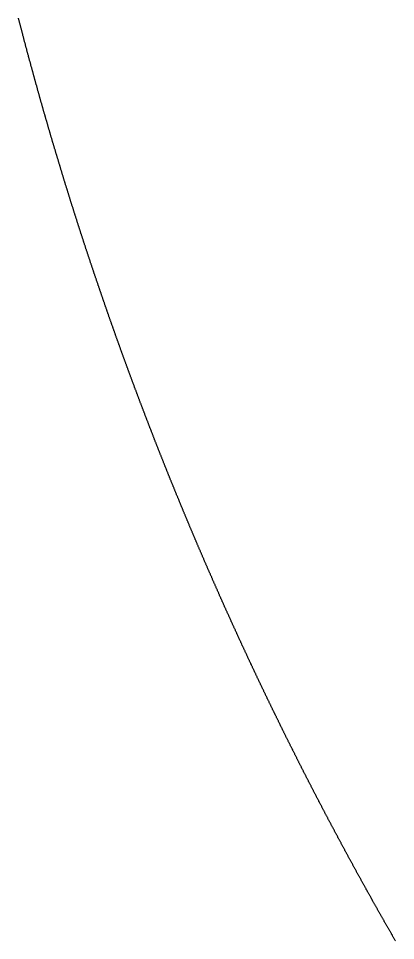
# Model space of a CAD drawing. Header units: metres. Extents: x -42.1 to 42, y -42.1 to 42.
# Drawn here: x -40.77 to -36.47, y -21.06 to -10.54 of the extents above; entities that cross this region are included whole.
import ezdxf

# ---------------------------------------------------------------- set-up
doc = ezdxf.new("R2010")
doc.units = ezdxf.units.M

msp = doc.modelspace()

# ---------------------------------------------------------------- linework, layer by layer
msp.add_lwpolyline([(-36.47, -21.062), (-36.473, -21.056), (-36.477, -21.049), (-36.481, -21.043), (-36.484, -21.037), (-36.488, -21.03), (-36.492, -21.024), (-36.495, -21.018), (-36.499, -21.011), (-36.503, -21.005), (-36.506, -20.998), (-36.51, -20.992), (-36.514, -20.986), (-36.517, -20.979), (-36.521, -20.973), (-36.525, -20.967), (-36.528, -20.96), (-36.532, -20.954), (-36.536, -20.947), (-36.539, -20.941), (-36.543, -20.935), (-36.547, -20.928), (-36.55, -20.922), (-36.554, -20.916), (-36.558, -20.909), (-36.561, -20.903), (-36.565, -20.896), (-36.568, -20.89), (-36.572, -20.884), (-36.576, -20.877), (-36.579, -20.871), (-36.583, -20.865), (-36.587, -20.858), (-36.59, -20.852), (-36.594, -20.845), (-36.598, -20.839), (-36.601, -20.833), (-36.605, -20.826), (-36.608, -20.82), (-36.612, -20.813), (-36.616, -20.807), (-36.619, -20.801), (-36.623, -20.794), (-36.627, -20.788), (-36.63, -20.782), (-36.634, -20.775), (-36.637, -20.769), (-36.641, -20.762), (-36.645, -20.756), (-36.648, -20.75), (-36.652, -20.743), (-36.655, -20.737), (-36.659, -20.73), (-36.663, -20.724), (-36.666, -20.718), (-36.67, -20.711), (-36.674, -20.705), (-36.677, -20.698), (-36.681, -20.692), (-36.684, -20.686), (-36.688, -20.679), (-36.692, -20.673), (-36.695, -20.666), (-36.699, -20.66), (-36.702, -20.654), (-36.706, -20.647), (-36.71, -20.641), (-36.713, -20.634), (-36.717, -20.628), (-36.72, -20.622), (-36.724, -20.615), (-36.727, -20.609), (-36.731, -20.602), (-36.735, -20.596), (-36.738, -20.589), (-36.742, -20.583), (-36.745, -20.577), (-36.749, -20.57), (-36.753, -20.564), (-36.756, -20.557), (-36.76, -20.551), (-36.763, -20.545), (-36.767, -20.538), (-36.77, -20.532), (-36.774, -20.525), (-36.778, -20.519), (-36.781, -20.513), (-36.785, -20.506), (-36.788, -20.5), (-36.792, -20.493), (-36.795, -20.487), (-36.799, -20.48), (-36.803, -20.474), (-36.806, -20.468), (-36.81, -20.461), (-36.813, -20.455), (-36.817, -20.448), (-36.82, -20.442), (-36.824, -20.435), (-36.828, -20.429), (-36.831, -20.423), (-36.835, -20.416), (-36.838, -20.41), (-36.842, -20.403), (-36.845, -20.397), (-36.849, -20.39), (-36.852, -20.384), (-36.856, -20.378), (-36.86, -20.371), (-36.863, -20.365), (-36.867, -20.358), (-36.87, -20.352), (-36.874, -20.345), (-36.877, -20.339), (-36.881, -20.333), (-36.884, -20.326), (-36.888, -20.32), (-36.891, -20.313), (-36.895, -20.307), (-36.898, -20.3), (-36.902, -20.294), (-36.906, -20.288), (-36.909, -20.281), (-36.913, -20.275), (-36.916, -20.268), (-36.92, -20.262), (-36.923, -20.255), (-36.927, -20.249), (-36.93, -20.242), (-36.934, -20.236), (-36.937, -20.23), (-36.941, -20.223), (-36.944, -20.217), (-36.948, -20.21), (-36.951, -20.204), (-36.955, -20.197), (-36.958, -20.191), (-36.962, -20.184), (-36.965, -20.178), (-36.969, -20.172), (-36.972, -20.165), (-36.976, -20.159), (-36.98, -20.152), (-36.983, -20.146), (-36.987, -20.139), (-36.99, -20.133), (-36.994, -20.126), (-36.997, -20.12), (-37.001, -20.113), (-37.004, -20.107), (-37.008, -20.101), (-37.011, -20.094), (-37.015, -20.088), (-37.018, -20.081), (-37.022, -20.075), (-37.025, -20.068), (-37.029, -20.062), (-37.032, -20.055), (-37.036, -20.049), (-37.039, -20.042), (-37.043, -20.036), (-37.046, -20.029), (-37.049, -20.023), (-37.053, -20.017), (-37.056, -20.01), (-37.06, -20.004), (-37.063, -19.997), (-37.067, -19.991), (-37.07, -19.984), (-37.074, -19.978), (-37.077, -19.971), (-37.081, -19.965), (-37.084, -19.958), (-37.088, -19.952), (-37.091, -19.945), (-37.095, -19.939), (-37.098, -19.932), (-37.102, -19.926), (-37.105, -19.919), (-37.109, -19.913), (-37.112, -19.907), (-37.116, -19.9), (-37.119, -19.894), (-37.122, -19.887), (-37.126, -19.881), (-37.129, -19.874), (-37.133, -19.868), (-37.136, -19.861), (-37.14, -19.855), (-37.143, -19.848), (-37.147, -19.842), (-37.15, -19.835), (-37.154, -19.829), (-37.157, -19.822), (-37.161, -19.816), (-37.164, -19.809), (-37.167, -19.803), (-37.171, -19.796), (-37.174, -19.79), (-37.178, -19.783), (-37.181, -19.777), (-37.185, -19.77), (-37.188, -19.764), (-37.192, -19.757), (-37.195, -19.751), (-37.198, -19.744), (-37.202, -19.738), (-37.205, -19.731), (-37.209, -19.725), (-37.212, -19.718), (-37.216, -19.712), (-37.219, -19.706), (-37.222, -19.699), (-37.226, -19.693), (-37.229, -19.686), (-37.233, -19.68), (-37.236, -19.673), (-37.24, -19.667), (-37.243, -19.66), (-37.246, -19.654), (-37.25, -19.647), (-37.253, -19.641), (-37.257, -19.634), (-37.26, -19.628), (-37.264, -19.621), (-37.267, -19.615), (-37.27, -19.608), (-37.274, -19.602), (-37.277, -19.595), (-37.281, -19.589), (-37.284, -19.582), (-37.287, -19.575), (-37.291, -19.569), (-37.294, -19.562), (-37.298, -19.556), (-37.301, -19.549), (-37.304, -19.543), (-37.308, -19.536), (-37.311, -19.53), (-37.315, -19.523), (-37.318, -19.517), (-37.321, -19.51), (-37.325, -19.504), (-37.328, -19.497), (-37.332, -19.491), (-37.335, -19.484), (-37.338, -19.478), (-37.342, -19.471), (-37.345, -19.465), (-37.349, -19.458), (-37.352, -19.452), (-37.355, -19.445), (-37.359, -19.439), (-37.362, -19.432), (-37.366, -19.426), (-37.369, -19.419), (-37.372, -19.413), (-37.376, -19.406), (-37.379, -19.4), (-37.382, -19.393), (-37.386, -19.387), (-37.389, -19.38), (-37.393, -19.374), (-37.396, -19.367), (-37.399, -19.36), (-37.403, -19.354), (-37.406, -19.347), (-37.409, -19.341), (-37.413, -19.334), (-37.416, -19.328), (-37.42, -19.321), (-37.423, -19.315), (-37.426, -19.308), (-37.43, -19.302), (-37.433, -19.295), (-37.436, -19.289), (-37.44, -19.282), (-37.443, -19.276), (-37.446, -19.269), (-37.45, -19.263), (-37.453, -19.256), (-37.456, -19.249), (-37.46, -19.243), (-37.463, -19.236), (-37.467, -19.23), (-37.47, -19.223), (-37.473, -19.217), (-37.477, -19.21), (-37.48, -19.204), (-37.483, -19.197), (-37.487, -19.191), (-37.49, -19.184), (-37.493, -19.178), (-37.497, -19.171), (-37.5, -19.164), (-37.503, -19.158), (-37.507, -19.151), (-37.51, -19.145), (-37.513, -19.138), (-37.517, -19.132), (-37.52, -19.125), (-37.523, -19.119), (-37.527, -19.112), (-37.53, -19.106), (-37.533, -19.099), (-37.537, -19.092), (-37.54, -19.086), (-37.543, -19.079), (-37.547, -19.073), (-37.55, -19.066), (-37.553, -19.06), (-37.557, -19.053), (-37.56, -19.047), (-37.563, -19.04), (-37.567, -19.033), (-37.57, -19.027), (-37.573, -19.02), (-37.576, -19.014), (-37.58, -19.007), (-37.583, -19.001), (-37.586, -18.994), (-37.59, -18.988), (-37.593, -18.981), (-37.596, -18.974), (-37.6, -18.968), (-37.603, -18.961), (-37.606, -18.955), (-37.61, -18.948), (-37.613, -18.942), (-37.616, -18.935), (-37.619, -18.928), (-37.623, -18.922), (-37.626, -18.915), (-37.629, -18.909), (-37.633, -18.902), (-37.636, -18.896), (-37.639, -18.889), (-37.642, -18.883), (-37.646, -18.876), (-37.649, -18.869), (-37.652, -18.863), (-37.656, -18.856), (-37.659, -18.85), (-37.662, -18.843), (-37.665, -18.837), (-37.669, -18.83), (-37.672, -18.823), (-37.675, -18.817), (-37.679, -18.81), (-37.682, -18.804), (-37.685, -18.797), (-37.688, -18.791), (-37.692, -18.784), (-37.695, -18.777), (-37.698, -18.771), (-37.701, -18.764), (-37.705, -18.758), (-37.708, -18.751), (-37.711, -18.744), (-37.715, -18.738), (-37.718, -18.731), (-37.721, -18.725), (-37.724, -18.718), (-37.728, -18.712), (-37.731, -18.705), (-37.734, -18.698), (-37.737, -18.692), (-37.741, -18.685), (-37.744, -18.679), (-37.747, -18.672), (-37.75, -18.665), (-37.754, -18.659), (-37.757, -18.652), (-37.76, -18.646), (-37.763, -18.639), (-37.767, -18.633), (-37.77, -18.626), (-37.773, -18.619), (-37.776, -18.613), (-37.78, -18.606), (-37.783, -18.6), (-37.786, -18.593), (-37.789, -18.586), (-37.793, -18.58), (-37.796, -18.573), (-37.799, -18.567), (-37.802, -18.56), (-37.805, -18.553), (-37.809, -18.547), (-37.812, -18.54), (-37.815, -18.534), (-37.818, -18.527), (-37.822, -18.52), (-37.825, -18.514), (-37.828, -18.507), (-37.831, -18.501), (-37.834, -18.494), (-37.838, -18.487), (-37.841, -18.481), (-37.844, -18.474), (-37.847, -18.468), (-37.851, -18.461), (-37.854, -18.454), (-37.857, -18.448), (-37.86, -18.441), (-37.863, -18.435), (-37.867, -18.428), (-37.87, -18.421), (-37.873, -18.415), (-37.876, -18.408), (-37.879, -18.402), (-37.883, -18.395), (-37.886, -18.388), (-37.889, -18.382), (-37.892, -18.375), (-37.895, -18.368), (-37.899, -18.362), (-37.902, -18.355), (-37.905, -18.349), (-37.908, -18.342), (-37.911, -18.335), (-37.915, -18.329), (-37.918, -18.322), (-37.921, -18.316), (-37.924, -18.309), (-37.927, -18.302), (-37.931, -18.296), (-37.934, -18.289), (-37.937, -18.282), (-37.94, -18.276), (-37.943, -18.269), (-37.946, -18.263), (-37.95, -18.256), (-37.953, -18.249), (-37.956, -18.243), (-37.959, -18.236), (-37.962, -18.229), (-37.966, -18.223), (-37.969, -18.216), (-37.972, -18.21), (-37.975, -18.203), (-37.978, -18.196), (-37.981, -18.19), (-37.985, -18.183), (-37.988, -18.176), (-37.991, -18.17), (-37.994, -18.163), (-37.997, -18.157), (-38, -18.15), (-38.004, -18.143), (-38.007, -18.137), (-38.01, -18.13), (-38.013, -18.123), (-38.016, -18.117), (-38.019, -18.11), (-38.022, -18.104), (-38.026, -18.097), (-38.029, -18.09), (-38.032, -18.084), (-38.035, -18.077), (-38.038, -18.07), (-38.041, -18.064), (-38.045, -18.057), (-38.048, -18.05), (-38.051, -18.044), (-38.054, -18.037), (-38.057, -18.031), (-38.06, -18.024), (-38.063, -18.017), (-38.067, -18.011), (-38.07, -18.004), (-38.073, -17.997), (-38.076, -17.991), (-38.079, -17.984), (-38.082, -17.977), (-38.085, -17.971), (-38.088, -17.964), (-38.092, -17.957), (-38.095, -17.951), (-38.098, -17.944), (-38.101, -17.937), (-38.104, -17.931), (-38.107, -17.924), (-38.11, -17.918), (-38.113, -17.911), (-38.117, -17.904), (-38.12, -17.898), (-38.123, -17.891), (-38.126, -17.884), (-38.129, -17.878), (-38.132, -17.871), (-38.135, -17.864), (-38.138, -17.858), (-38.141, -17.851), (-38.145, -17.844), (-38.148, -17.838), (-38.151, -17.831), (-38.154, -17.824), (-38.157, -17.818), (-38.16, -17.811), (-38.163, -17.804), (-38.166, -17.798), (-38.169, -17.791), (-38.172, -17.784), (-38.176, -17.778), (-38.179, -17.771), (-38.182, -17.764), (-38.185, -17.758), (-38.188, -17.751), (-38.191, -17.744), (-38.194, -17.738), (-38.197, -17.731), (-38.2, -17.724), (-38.203, -17.718), (-38.206, -17.711), (-38.21, -17.704), (-38.213, -17.698), (-38.216, -17.691), (-38.222, -17.678), (-38.225, -17.671), (-38.228, -17.664), (-38.231, -17.658), (-38.234, -17.651), (-38.237, -17.644), (-38.24, -17.638), (-38.243, -17.631), (-38.246, -17.624), (-38.25, -17.618), (-38.253, -17.611), (-38.256, -17.604), (-38.259, -17.598), (-38.262, -17.591), (-38.265, -17.584), (-38.268, -17.578), (-38.271, -17.571), (-38.274, -17.564), (-38.277, -17.558), (-38.28, -17.551), (-38.283, -17.544), (-38.286, -17.538), (-38.289, -17.531), (-38.292, -17.524), (-38.295, -17.517), (-38.299, -17.511), (-38.302, -17.504), (-38.305, -17.497), (-38.308, -17.491), (-38.311, -17.484), (-38.314, -17.477), (-38.317, -17.471), (-38.32, -17.464), (-38.323, -17.457), (-38.326, -17.451), (-38.329, -17.444), (-38.332, -17.437), (-38.335, -17.431), (-38.338, -17.424), (-38.341, -17.417), (-38.344, -17.41), (-38.347, -17.404), (-38.35, -17.397), (-38.353, -17.39), (-38.356, -17.384), (-38.359, -17.377), (-38.362, -17.37), (-38.365, -17.364), (-38.368, -17.357), (-38.371, -17.35), (-38.374, -17.343), (-38.377, -17.337), (-38.38, -17.33), (-38.383, -17.323), (-38.387, -17.317), (-38.39, -17.31), (-38.393, -17.303), (-38.396, -17.297), (-38.399, -17.29), (-38.402, -17.283), (-38.405, -17.276), (-38.408, -17.27), (-38.411, -17.263), (-38.414, -17.256), (-38.417, -17.25), (-38.42, -17.243), (-38.423, -17.236), (-38.426, -17.229), (-38.429, -17.223), (-38.432, -17.216), (-38.435, -17.209), (-38.438, -17.203), (-38.441, -17.196), (-38.444, -17.189), (-38.447, -17.183), (-38.45, -17.176), (-38.453, -17.169), (-38.456, -17.162), (-38.459, -17.156), (-38.462, -17.149), (-38.465, -17.142), (-38.468, -17.136), (-38.471, -17.129), (-38.474, -17.122), (-38.477, -17.115), (-38.479, -17.109), (-38.482, -17.102), (-38.485, -17.095), (-38.488, -17.089), (-38.491, -17.082), (-38.494, -17.075), (-38.497, -17.068), (-38.5, -17.062), (-38.503, -17.055), (-38.506, -17.048), (-38.509, -17.041), (-38.512, -17.035), (-38.515, -17.028), (-38.518, -17.021), (-38.521, -17.015), (-38.524, -17.008), (-38.527, -17.001), (-38.53, -16.994), (-38.533, -16.988), (-38.536, -16.981), (-38.539, -16.974), (-38.542, -16.967), (-38.545, -16.961), (-38.548, -16.954), (-38.551, -16.947), (-38.554, -16.941), (-38.557, -16.934), (-38.56, -16.927), (-38.562, -16.92), (-38.565, -16.914), (-38.568, -16.907), (-38.571, -16.9), (-38.574, -16.893), (-38.577, -16.887), (-38.58, -16.88), (-38.583, -16.873), (-38.586, -16.866), (-38.589, -16.86), (-38.592, -16.853), (-38.595, -16.846), (-38.598, -16.84), (-38.601, -16.833), (-38.604, -16.826), (-38.607, -16.819), (-38.609, -16.813), (-38.612, -16.806), (-38.615, -16.799), (-38.618, -16.792), (-38.621, -16.786), (-38.624, -16.779), (-38.627, -16.772), (-38.63, -16.765), (-38.633, -16.759), (-38.636, -16.752), (-38.639, -16.745), (-38.642, -16.738), (-38.645, -16.732), (-38.647, -16.725), (-38.65, -16.718), (-38.653, -16.711), (-38.656, -16.705), (-38.659, -16.698), (-38.662, -16.691), (-38.665, -16.684), (-38.668, -16.678), (-38.671, -16.671), (-38.674, -16.664), (-38.677, -16.657), (-38.679, -16.651), (-38.682, -16.644), (-38.685, -16.637), (-38.688, -16.63), (-38.691, -16.624), (-38.694, -16.617), (-38.697, -16.61), (-38.7, -16.603), (-38.703, -16.597), (-38.706, -16.59), (-38.708, -16.583), (-38.711, -16.576), (-38.714, -16.57), (-38.717, -16.563), (-38.72, -16.556), (-38.723, -16.549), (-38.726, -16.543), (-38.729, -16.536), (-38.731, -16.529), (-38.734, -16.522), (-38.737, -16.515), (-38.74, -16.509), (-38.743, -16.502), (-38.746, -16.495), (-38.749, -16.488), (-38.752, -16.482), (-38.754, -16.475), (-38.757, -16.468), (-38.76, -16.461), (-38.763, -16.455), (-38.766, -16.448), (-38.769, -16.441), (-38.772, -16.434), (-38.775, -16.428), (-38.777, -16.421), (-38.78, -16.414), (-38.783, -16.407), (-38.786, -16.4), (-38.789, -16.394), (-38.792, -16.387), (-38.795, -16.38), (-38.797, -16.373), (-38.8, -16.367), (-38.803, -16.36), (-38.806, -16.353), (-38.809, -16.346), (-38.812, -16.339), (-38.814, -16.333), (-38.817, -16.326), (-38.82, -16.319), (-38.823, -16.312), (-38.826, -16.306), (-38.829, -16.299), (-38.832, -16.292), (-38.834, -16.285), (-38.837, -16.278), (-38.84, -16.272), (-38.843, -16.265), (-38.846, -16.258), (-38.849, -16.251), (-38.851, -16.245), (-38.854, -16.238), (-38.857, -16.231), (-38.86, -16.224), (-38.863, -16.217), (-38.866, -16.211), (-38.868, -16.204), (-38.871, -16.197), (-38.874, -16.19), (-38.877, -16.184), (-38.88, -16.177), (-38.882, -16.17), (-38.885, -16.163), (-38.888, -16.156), (-38.891, -16.15), (-38.894, -16.143), (-38.897, -16.136), (-38.899, -16.129), (-38.902, -16.122), (-38.905, -16.116), (-38.908, -16.109), (-38.911, -16.102), (-38.913, -16.095), (-38.916, -16.088), (-38.919, -16.082), (-38.922, -16.075), (-38.925, -16.068), (-38.927, -16.061), (-38.93, -16.054), (-38.933, -16.048), (-38.936, -16.041), (-38.939, -16.034), (-38.941, -16.027), (-38.944, -16.02), (-38.947, -16.014), (-38.95, -16.007), (-38.952, -16), (-38.955, -15.993), (-38.958, -15.986), (-38.961, -15.98), (-38.964, -15.973), (-38.966, -15.966), (-38.969, -15.959), (-38.972, -15.952), (-38.975, -15.946), (-38.978, -15.939), (-38.98, -15.932), (-38.983, -15.925), (-38.986, -15.918), (-38.989, -15.912), (-38.991, -15.905), (-38.994, -15.898), (-38.997, -15.891), (-39, -15.884), (-39.002, -15.878), (-39.005, -15.871), (-39.008, -15.864), (-39.011, -15.857), (-39.014, -15.85), (-39.016, -15.844), (-39.019, -15.837), (-39.022, -15.83), (-39.025, -15.823), (-39.027, -15.816), (-39.03, -15.809), (-39.033, -15.803), (-39.036, -15.796), (-39.038, -15.789), (-39.041, -15.782), (-39.044, -15.775), (-39.047, -15.769), (-39.049, -15.762), (-39.052, -15.755), (-39.055, -15.748), (-39.058, -15.741), (-39.06, -15.735), (-39.063, -15.728), (-39.066, -15.721), (-39.068, -15.714), (-39.071, -15.707), (-39.074, -15.7), (-39.077, -15.694), (-39.079, -15.687), (-39.082, -15.68), (-39.085, -15.673), (-39.088, -15.666), (-39.09, -15.659), (-39.093, -15.653), (-39.096, -15.646), (-39.099, -15.639), (-39.101, -15.632), (-39.104, -15.625), (-39.107, -15.619), (-39.109, -15.612), (-39.112, -15.605), (-39.115, -15.598), (-39.118, -15.591), (-39.12, -15.584), (-39.123, -15.578), (-39.126, -15.571), (-39.128, -15.564), (-39.131, -15.557), (-39.134, -15.55), (-39.137, -15.543), (-39.139, -15.537), (-39.142, -15.53), (-39.145, -15.523), (-39.147, -15.516), (-39.15, -15.509), (-39.153, -15.502), (-39.155, -15.496), (-39.158, -15.489), (-39.161, -15.482), (-39.164, -15.475), (-39.166, -15.468), (-39.169, -15.461), (-39.172, -15.455), (-39.174, -15.448), (-39.177, -15.441), (-39.18, -15.434), (-39.182, -15.427), (-39.185, -15.42), (-39.188, -15.413), (-39.19, -15.407), (-39.193, -15.4), (-39.196, -15.393), (-39.199, -15.386), (-39.201, -15.379), (-39.204, -15.372), (-39.207, -15.366), (-39.209, -15.359), (-39.212, -15.352), (-39.215, -15.345), (-39.217, -15.338), (-39.22, -15.331), (-39.223, -15.325), (-39.225, -15.318), (-39.228, -15.311), (-39.231, -15.304), (-39.233, -15.297), (-39.236, -15.29), (-39.239, -15.283), (-39.241, -15.277), (-39.244, -15.27), (-39.247, -15.263), (-39.249, -15.256), (-39.252, -15.249), (-39.255, -15.242), (-39.257, -15.235), (-39.26, -15.229), (-39.262, -15.222), (-39.265, -15.215), (-39.268, -15.208), (-39.27, -15.201), (-39.273, -15.194), (-39.276, -15.187), (-39.278, -15.181), (-39.281, -15.174), (-39.284, -15.167), (-39.286, -15.16), (-39.289, -15.153), (-39.292, -15.146), (-39.294, -15.139), (-39.297, -15.133), (-39.299, -15.126), (-39.302, -15.119), (-39.305, -15.112), (-39.307, -15.105), (-39.31, -15.098), (-39.313, -15.091), (-39.315, -15.085), (-39.318, -15.078), (-39.321, -15.071), (-39.323, -15.064), (-39.326, -15.057), (-39.328, -15.05), (-39.331, -15.043), (-39.334, -15.037), (-39.336, -15.03), (-39.339, -15.023), (-39.341, -15.016), (-39.344, -15.009), (-39.347, -15.002), (-39.349, -14.995), (-39.352, -14.988), (-39.355, -14.982), (-39.357, -14.975), (-39.36, -14.968), (-39.362, -14.961), (-39.365, -14.954), (-39.368, -14.947), (-39.37, -14.94), (-39.373, -14.933), (-39.375, -14.927), (-39.378, -14.92), (-39.381, -14.913), (-39.383, -14.906), (-39.386, -14.899), (-39.388, -14.892), (-39.391, -14.885), (-39.394, -14.878), (-39.396, -14.872), (-39.399, -14.865), (-39.401, -14.858), (-39.404, -14.851), (-39.406, -14.844), (-39.409, -14.837), (-39.412, -14.83), (-39.414, -14.823), (-39.417, -14.817), (-39.419, -14.81), (-39.422, -14.803), (-39.425, -14.796), (-39.427, -14.789), (-39.43, -14.782), (-39.432, -14.775), (-39.435, -14.768), (-39.437, -14.761), (-39.44, -14.755), (-39.443, -14.748), (-39.445, -14.741), (-39.448, -14.734), (-39.45, -14.727), (-39.453, -14.72), (-39.455, -14.713), (-39.458, -14.706), (-39.461, -14.699), (-39.463, -14.693), (-39.466, -14.686), (-39.468, -14.679), (-39.471, -14.672), (-39.473, -14.665), (-39.476, -14.658), (-39.478, -14.651), (-39.481, -14.644), (-39.484, -14.637), (-39.486, -14.631), (-39.489, -14.624), (-39.491, -14.617), (-39.494, -14.61), (-39.496, -14.603), (-39.499, -14.596), (-39.501, -14.589), (-39.504, -14.582), (-39.506, -14.575), (-39.509, -14.569), (-39.511, -14.562), (-39.514, -14.555), (-39.517, -14.548), (-39.519, -14.541), (-39.522, -14.534), (-39.524, -14.527), (-39.527, -14.52), (-39.529, -14.513), (-39.532, -14.506), (-39.534, -14.5), (-39.537, -14.493), (-39.539, -14.486), (-39.542, -14.479), (-39.544, -14.472), (-39.547, -14.465), (-39.549, -14.458), (-39.552, -14.451), (-39.554, -14.444), (-39.557, -14.437), (-39.559, -14.43), (-39.562, -14.424), (-39.564, -14.417), (-39.567, -14.41), (-39.569, -14.403), (-39.572, -14.396), (-39.575, -14.389), (-39.577, -14.382), (-39.58, -14.375), (-39.582, -14.368), (-39.585, -14.361), (-39.587, -14.355), (-39.59, -14.348), (-39.592, -14.341), (-39.595, -14.334), (-39.597, -14.327), (-39.6, -14.32), (-39.602, -14.313), (-39.604, -14.306), (-39.607, -14.299), (-39.609, -14.292), (-39.612, -14.285), (-39.614, -14.278), (-39.617, -14.272), (-39.619, -14.265), (-39.622, -14.258), (-39.624, -14.251), (-39.627, -14.244), (-39.629, -14.237), (-39.632, -14.23), (-39.634, -14.223), (-39.637, -14.216), (-39.639, -14.209), (-39.642, -14.202), (-39.644, -14.195), (-39.647, -14.189), (-39.649, -14.182), (-39.652, -14.175), (-39.654, -14.168), (-39.657, -14.161), (-39.659, -14.154), (-39.661, -14.147), (-39.664, -14.14), (-39.666, -14.133), (-39.669, -14.126), (-39.671, -14.119), (-39.674, -14.112), (-39.676, -14.105), (-39.679, -14.099), (-39.681, -14.092), (-39.684, -14.085), (-39.686, -14.078), (-39.689, -14.071), (-39.691, -14.064), (-39.693, -14.057), (-39.696, -14.05), (-39.698, -14.043), (-39.701, -14.036), (-39.703, -14.029), (-39.706, -14.022), (-39.708, -14.015), (-39.711, -14.008), (-39.713, -14.001), (-39.715, -13.995), (-39.718, -13.988), (-39.72, -13.981), (-39.723, -13.974), (-39.725, -13.967), (-39.728, -13.96), (-39.73, -13.953), (-39.732, -13.946), (-39.735, -13.939), (-39.737, -13.932), (-39.74, -13.925), (-39.742, -13.918), (-39.745, -13.911), (-39.747, -13.904), (-39.749, -13.897), (-39.752, -13.891), (-39.754, -13.884), (-39.757, -13.877), (-39.759, -13.87), (-39.761, -13.863), (-39.764, -13.856), (-39.766, -13.849), (-39.769, -13.842), (-39.771, -13.835), (-39.774, -13.828), (-39.776, -13.821), (-39.778, -13.814), (-39.781, -13.807), (-39.783, -13.8), (-39.786, -13.793), (-39.788, -13.786), (-39.79, -13.779), (-39.793, -13.772), (-39.795, -13.766), (-39.798, -13.759), (-39.8, -13.752), (-39.802, -13.745), (-39.805, -13.738), (-39.807, -13.731), (-39.81, -13.724), (-39.812, -13.717), (-39.814, -13.71), (-39.817, -13.703), (-39.819, -13.696), (-39.821, -13.689), (-39.824, -13.682), (-39.826, -13.675), (-39.829, -13.668), (-39.831, -13.661), (-39.833, -13.654), (-39.836, -13.647), (-39.838, -13.64), (-39.84, -13.633), (-39.843, -13.627), (-39.845, -13.62), (-39.848, -13.613), (-39.85, -13.606), (-39.852, -13.599), (-39.855, -13.592), (-39.857, -13.585), (-39.859, -13.578), (-39.862, -13.571), (-39.864, -13.564), (-39.867, -13.557), (-39.869, -13.55), (-39.871, -13.543), (-39.874, -13.536), (-39.876, -13.529), (-39.878, -13.522), (-39.881, -13.515), (-39.883, -13.508), (-39.885, -13.501), (-39.888, -13.494), (-39.89, -13.487), (-39.892, -13.48), (-39.895, -13.473), (-39.897, -13.466), (-39.899, -13.459), (-39.902, -13.452), (-39.904, -13.446), (-39.906, -13.439), (-39.909, -13.432), (-39.911, -13.425), (-39.913, -13.418), (-39.916, -13.411), (-39.918, -13.404), (-39.92, -13.397), (-39.923, -13.39), (-39.925, -13.383), (-39.927, -13.376), (-39.93, -13.369), (-39.932, -13.362), (-39.934, -13.355), (-39.937, -13.348), (-39.939, -13.341), (-39.941, -13.334), (-39.944, -13.327), (-39.946, -13.32), (-39.948, -13.313), (-39.951, -13.306), (-39.953, -13.299), (-39.955, -13.292), (-39.958, -13.285), (-39.96, -13.278), (-39.962, -13.271), (-39.965, -13.264), (-39.967, -13.257), (-39.969, -13.25), (-39.972, -13.243), (-39.974, -13.236), (-39.976, -13.229), (-39.978, -13.222), (-39.981, -13.215), (-39.983, -13.208), (-39.985, -13.201), (-39.988, -13.194), (-39.99, -13.187), (-39.992, -13.181), (-39.995, -13.174), (-39.997, -13.167), (-39.999, -13.16), (-40.001, -13.153), (-40.004, -13.146), (-40.006, -13.139), (-40.008, -13.132), (-40.011, -13.125), (-40.013, -13.118), (-40.015, -13.111), (-40.017, -13.104), (-40.02, -13.097), (-40.022, -13.09), (-40.024, -13.083), (-40.027, -13.076), (-40.029, -13.069), (-40.031, -13.062), (-40.033, -13.055), (-40.036, -13.048), (-40.038, -13.041), (-40.04, -13.034), (-40.042, -13.027), (-40.045, -13.02), (-40.047, -13.013), (-40.049, -13.006), (-40.051, -12.999), (-40.054, -12.992), (-40.056, -12.985), (-40.058, -12.978), (-40.061, -12.971), (-40.063, -12.964), (-40.065, -12.957), (-40.067, -12.95), (-40.07, -12.943), (-40.072, -12.936), (-40.074, -12.929), (-40.076, -12.922), (-40.079, -12.915), (-40.081, -12.908), (-40.083, -12.901), (-40.085, -12.894), (-40.088, -12.887), (-40.09, -12.88), (-40.092, -12.873), (-40.094, -12.866), (-40.096, -12.859), (-40.099, -12.852), (-40.101, -12.845), (-40.103, -12.838), (-40.105, -12.831), (-40.108, -12.824), (-40.11, -12.817), (-40.112, -12.81), (-40.114, -12.803), (-40.117, -12.796), (-40.119, -12.789), (-40.121, -12.782), (-40.123, -12.775), (-40.126, -12.768), (-40.128, -12.761), (-40.13, -12.754), (-40.132, -12.747), (-40.134, -12.74), (-40.137, -12.733), (-40.139, -12.726), (-40.141, -12.719), (-40.143, -12.712), (-40.145, -12.705), (-40.148, -12.698), (-40.15, -12.691), (-40.152, -12.684), (-40.154, -12.677), (-40.157, -12.67), (-40.159, -12.663), (-40.161, -12.656), (-40.163, -12.649), (-40.165, -12.642), (-40.168, -12.635), (-40.17, -12.628), (-40.172, -12.621), (-40.174, -12.614), (-40.176, -12.607), (-40.178, -12.6), (-40.181, -12.593), (-40.183, -12.586), (-40.185, -12.579), (-40.187, -12.572), (-40.189, -12.565), (-40.192, -12.558), (-40.194, -12.551), (-40.196, -12.544), (-40.198, -12.537), (-40.2, -12.53), (-40.203, -12.523), (-40.205, -12.516), (-40.207, -12.508), (-40.209, -12.501), (-40.211, -12.494), (-40.213, -12.487), (-40.216, -12.48), (-40.218, -12.473), (-40.22, -12.466), (-40.222, -12.459), (-40.224, -12.452), (-40.226, -12.445), (-40.229, -12.438), (-40.231, -12.431), (-40.233, -12.424), (-40.235, -12.417), (-40.237, -12.41), (-40.239, -12.403), (-40.242, -12.396), (-40.244, -12.389), (-40.246, -12.382), (-40.248, -12.375), (-40.25, -12.368), (-40.252, -12.361), (-40.255, -12.354), (-40.257, -12.347), (-40.259, -12.34), (-40.261, -12.333), (-40.263, -12.326), (-40.265, -12.319), (-40.267, -12.312), (-40.27, -12.305), (-40.272, -12.298), (-40.274, -12.291), (-40.276, -12.284), (-40.278, -12.277), (-40.28, -12.27), (-40.282, -12.263), (-40.285, -12.256), (-40.287, -12.249), (-40.289, -12.242), (-40.291, -12.234), (-40.293, -12.227), (-40.295, -12.22), (-40.297, -12.213), (-40.299, -12.206), (-40.302, -12.199), (-40.304, -12.192), (-40.306, -12.185), (-40.308, -12.178), (-40.31, -12.171), (-40.312, -12.164), (-40.314, -12.157), (-40.316, -12.15), (-40.318, -12.143), (-40.321, -12.136), (-40.323, -12.129), (-40.325, -12.122), (-40.327, -12.115), (-40.329, -12.108), (-40.331, -12.101), (-40.333, -12.094), (-40.335, -12.087), (-40.337, -12.08), (-40.34, -12.073), (-40.342, -12.066), (-40.344, -12.059), (-40.346, -12.051), (-40.348, -12.044), (-40.35, -12.037), (-40.352, -12.03), (-40.354, -12.023), (-40.356, -12.016), (-40.358, -12.009), (-40.361, -12.002), (-40.363, -11.995), (-40.365, -11.988), (-40.367, -11.981), (-40.369, -11.974), (-40.371, -11.967), (-40.373, -11.96), (-40.375, -11.953), (-40.377, -11.946), (-40.379, -11.939), (-40.381, -11.932), (-40.383, -11.925), (-40.386, -11.918), (-40.388, -11.911), (-40.39, -11.903), (-40.392, -11.896), (-40.394, -11.889), (-40.396, -11.882), (-40.398, -11.875), (-40.4, -11.868), (-40.402, -11.861), (-40.404, -11.854), (-40.406, -11.847), (-40.408, -11.84), (-40.41, -11.833), (-40.412, -11.826), (-40.414, -11.819), (-40.416, -11.812), (-40.419, -11.805), (-40.421, -11.798), (-40.423, -11.791), (-40.425, -11.784), (-40.427, -11.777), (-40.429, -11.769), (-40.431, -11.762), (-40.433, -11.755), (-40.435, -11.748), (-40.437, -11.741), (-40.439, -11.734), (-40.441, -11.727), (-40.443, -11.72), (-40.445, -11.713), (-40.447, -11.706), (-40.449, -11.699), (-40.451, -11.692), (-40.453, -11.685), (-40.455, -11.678), (-40.457, -11.671), (-40.459, -11.664), (-40.461, -11.657), (-40.463, -11.649), (-40.465, -11.642), (-40.467, -11.635), (-40.47, -11.628), (-40.472, -11.621), (-40.474, -11.614), (-40.476, -11.607), (-40.478, -11.6), (-40.48, -11.593), (-40.482, -11.586), (-40.484, -11.579), (-40.486, -11.572), (-40.488, -11.565), (-40.49, -11.558), (-40.492, -11.551), (-40.494, -11.543), (-40.496, -11.536), (-40.498, -11.529), (-40.5, -11.522), (-40.502, -11.515), (-40.504, -11.508), (-40.506, -11.501), (-40.508, -11.494), (-40.51, -11.487), (-40.512, -11.48), (-40.514, -11.473), (-40.516, -11.466), (-40.518, -11.459), (-40.52, -11.452), (-40.522, -11.444), (-40.524, -11.437), (-40.526, -11.43), (-40.528, -11.423), (-40.53, -11.416), (-40.532, -11.409), (-40.534, -11.402), (-40.536, -11.395), (-40.538, -11.388), (-40.54, -11.381), (-40.542, -11.374), (-40.544, -11.367), (-40.546, -11.36), (-40.548, -11.352), (-40.549, -11.345), (-40.551, -11.338), (-40.553, -11.331), (-40.555, -11.324), (-40.557, -11.317), (-40.559, -11.31), (-40.561, -11.303), (-40.563, -11.296), (-40.565, -11.289), (-40.567, -11.282), (-40.569, -11.275), (-40.571, -11.268), (-40.573, -11.26), (-40.575, -11.253), (-40.577, -11.246), (-40.579, -11.239), (-40.581, -11.232), (-40.583, -11.225), (-40.585, -11.218), (-40.587, -11.211), (-40.589, -11.204), (-40.591, -11.197), (-40.593, -11.19), (-40.595, -11.182), (-40.597, -11.175), (-40.598, -11.168), (-40.6, -11.161), (-40.602, -11.154), (-40.604, -11.147), (-40.606, -11.14), (-40.608, -11.133), (-40.61, -11.126), (-40.612, -11.119), (-40.614, -11.112), (-40.616, -11.105), (-40.618, -11.097), (-40.62, -11.09), (-40.622, -11.083), (-40.624, -11.076), (-40.626, -11.069), (-40.627, -11.062), (-40.629, -11.055), (-40.631, -11.048), (-40.633, -11.041), (-40.635, -11.034), (-40.637, -11.027), (-40.639, -11.019), (-40.641, -11.012), (-40.643, -11.005), (-40.645, -10.998), (-40.647, -10.991), (-40.649, -10.984), (-40.651, -10.977), (-40.652, -10.97), (-40.654, -10.963), (-40.656, -10.956), (-40.658, -10.948), (-40.66, -10.941), (-40.662, -10.934), (-40.664, -10.927), (-40.666, -10.92), (-40.668, -10.913), (-40.67, -10.906), (-40.671, -10.899), (-40.673, -10.892), (-40.675, -10.885), (-40.677, -10.877), (-40.679, -10.87), (-40.681, -10.863), (-40.683, -10.856), (-40.685, -10.849), (-40.687, -10.842), (-40.688, -10.835), (-40.69, -10.828), (-40.692, -10.821), (-40.694, -10.814), (-40.696, -10.806), (-40.698, -10.799), (-40.7, -10.792), (-40.702, -10.785), (-40.704, -10.778), (-40.705, -10.771), (-40.707, -10.764), (-40.709, -10.757), (-40.711, -10.75), (-40.713, -10.743), (-40.715, -10.735), (-40.717, -10.728), (-40.718, -10.721), (-40.72, -10.714), (-40.722, -10.707), (-40.724, -10.7), (-40.726, -10.693), (-40.728, -10.686), (-40.73, -10.679), (-40.731, -10.671), (-40.733, -10.664), (-40.735, -10.657), (-40.737, -10.65), (-40.739, -10.643), (-40.741, -10.636), (-40.743, -10.629), (-40.744, -10.622), (-40.746, -10.615), (-40.748, -10.607), (-40.75, -10.6), (-40.752, -10.593), (-40.754, -10.586), (-40.756, -10.579), (-40.757, -10.572), (-40.759, -10.565), (-40.761, -10.558), (-40.763, -10.551), (-40.765, -10.543), (-40.767, -10.536)])

doc.saveas('drawing.dxf')
